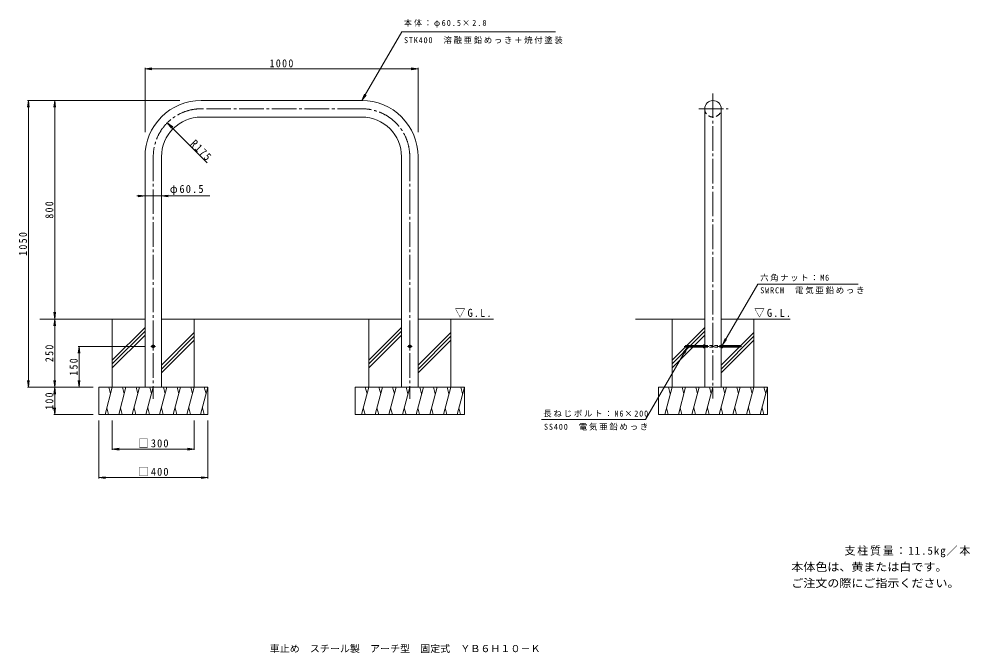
# Model space of a CAD drawing. Units: millimetres at full size, sheet at 1:10. Extents: x -1636 to 1847, y -1349 to 972.
import ezdxf
from ezdxf.enums import TextEntityAlignment as Align

# ---------------------------------------------------------------- set-up
doc = ezdxf.new("R2010")
doc.units = ezdxf.units.MM
doc.header["$LTSCALE"] = 10
for name, pattern in [('CHAIN2', [12, 9, -1, 1, -1]), ('DASHED1', [1.8, 1.2, -0.6]), ('DASHED2', [3, 2, -1])]:
    doc.linetypes.add(name, pattern=pattern)
for name, color, linetype, lineweight in [('C-0', 7, 'CHAIN2', 9), ('C-2', 3, 'Continuous', 9), ('C-4', 7, 'Continuous', 9), ('C-5', 7, 'Continuous', 9), ('C-6', 6, 'Continuous', 5), ('C-E', 6, 'Continuous', 5)]:
    doc.layers.add(name, color=color, linetype=linetype, lineweight=lineweight)
doc.layers.add('F-5_F-5ﾚｲﾔ', color=2, linetype='Continuous')
doc.layers.add('F-F_F-Fﾚｲﾔ', color=2, linetype='Continuous')
doc.styles.add('ＭＳ ゴシック', font='')
doc.styles.get('ＭＳ ゴシック').set_extended_font_data('MS Gothic')

msp = doc.modelspace()

# ---------------------------------------------------------------- linework, layer by layer
at = {"layer": 'C-0'}
for p, q in [((905.67, 699.74), (905.67, -417.54)), ((-379.96, 643.22), (-969.46, 643.22)), ((853.78, 643.22), (960.81, 643.22)), ((-1144.46, 468.22), (-1144.46, -418.43)), ((-204.96, 468.22), (-204.96, -418.43))]:
    msp.add_line(p, q, dxfattribs=at)
for centre, start, end in [((-969.46, 468.22), 89.99976, 180), ((-379.96, 468.22), 0, 90.00024)]:
    msp.add_arc(centre, 175, start, end, dxfattribs=at)
at = {"layer": 'C-2'}
for p, q in [((-379.96, 673.47), (-969.46, 673.47)), ((875.42, 643.22), (875.42, -103.92)), ((935.92, 643.22), (935.92, -103.92)), ((-379.96, 612.97), (-969.46, 612.97)), ((-1174.71, 468.22), (-1174.71, -126.53)), ((-1114.21, 468.22), (-1114.21, -126.53)), ((-235.21, 468.22), (-235.21, -126.53)), ((-174.71, 468.22), (-174.71, -126.53)), ((875.42, -376.53), (875.42, -103.92)), ((935.92, -376.53), (935.92, -103.92)), ((-1174.71, -126.53), (-1174.71, -376.53)), ((-1114.21, -126.53), (-1114.21, -376.53)), ((-235.21, -126.53), (-235.21, -376.53)), ((-174.71, -126.53), (-174.71, -376.53)), ((-1144.44, -232.28), (-1149.44, -229.39)), ((-1144.44, -220.78), (-1139.44, -223.66)), ((-1144.44, -232.28), (-1139.44, -229.39)), ((-1139.44, -223.66), (-1139.44, -229.39)), ((-204.98, -220.78), (-209.98, -223.66)), ((-209.98, -223.66), (-209.98, -229.39)), ((-204.98, -232.28), (-209.98, -229.39)), ((-204.98, -232.28), (-199.98, -229.39)), ((805.67, -224.07), (806.21, -223.53)), ((870.42, -228.98), (805.67, -228.98)), ((805.67, -228.98), (806.21, -229.53)), ((870.42, -223.53), (806.21, -223.53)), ((806.21, -223.53), (806.21, -229.53)), ((870.42, -229.53), (806.21, -229.53)), ((870.42, -222.22), (870.42, -230.83)), ((870.91, -220.78), (875.42, -220.78)), ((870.91, -223.66), (875.42, -223.66)), ((870.91, -229.39), (875.42, -229.39)), ((870.91, -232.28), (875.42, -232.28)), ((940.43, -220.78), (935.92, -220.78)), ((940.43, -223.66), (935.92, -223.66)), ((940.43, -229.39), (935.92, -229.39)), ((940.43, -232.28), (935.92, -232.28)), ((940.92, -222.22), (940.92, -230.83)), ((940.92, -223.53), (1005.13, -223.53)), ((940.92, -228.98), (1005.67, -228.98)), ((940.92, -229.53), (1005.13, -229.53)), ((1005.67, -224.07), (1005.13, -223.53)), ((1005.13, -223.53), (1005.13, -229.53)), ((1005.67, -228.98), (1005.13, -229.53))]:
    msp.add_line(p, q, dxfattribs=at)
at = {"layer": 'C-2', "color": 7, "linetype": 'CHAIN2'}
for p, q in [((-1153.46, -226.53), (-1135.79, -226.53)), ((-195.96, -226.53), (-213.63, -226.53)), ((800.67, -226.53), (1010.67, -226.53))]:
    msp.add_line(p, q, dxfattribs=at)
at = {"layer": 'C-2', "linetype": 'DASHED1'}
for p, q in [((875.42, -223.53), (935.92, -223.53)), ((875.42, -229.53), (935.92, -229.53))]:
    msp.add_line(p, q, dxfattribs=at)
at = {"layer": 'C-2'}
for points in [[(-1144.44, -220.78), (-1149.44, -223.66), (-1149.44, -229.39)], [(-204.98, -220.78), (-199.98, -223.66), (-199.98, -229.39)], [(870.42, -224.07), (805.67, -224.07), (805.67, -228.98)], [(940.92, -224.07), (1005.67, -224.07), (1005.67, -228.98)]]:
    msp.add_lwpolyline(points, dxfattribs=at)
for centre, radius in [((-1144.44, -226.53), 5), ((-1144.44, -226.53), 3), ((-204.98, -226.53), 5), ((-204.98, -226.53), 3)]:
    msp.add_circle(centre, radius, dxfattribs=at)
for centre, radius, start, end in [((-969.46, 468.22), 205.25, 89.99977, 180), ((-379.96, 468.22), 205.25, 0, 90.00023), ((905.67, 643.22), 30.25, 0, 180), ((-969.46, 468.22), 144.75, 89.9998, 180), ((-379.96, 468.22), 144.75, 0, 90.0002), ((872.79, -222.22), 2.37, 142.44278, 217.55722), ((879.02, -226.53), 8.6, 160.548, 199.452), ((872.79, -230.83), 2.37, 142.44278, 217.55722), ((938.55, -222.22), 2.37, 322.44278, 37.55722), ((932.32, -226.53), 8.6, 340.548, 19.452), ((938.55, -230.83), 2.37, 322.44278, 37.55722)]:
    msp.add_arc(centre, radius, start, end, dxfattribs=at)
at = {"layer": 'C-2', "linetype": 'DASHED2'}
msp.add_arc((905.67, 643.22), 30.25, 180.00047, 0.00047, dxfattribs=at)
at = {"layer": 'C-4'}
for p, q in [((-1174.71, 789.73), (-1149.92, 792.99)), ((-1174.71, 792.73), (-1174.71, 558.14)), ((-1174.71, 789.73), (-1149.92, 786.46)), ((-1174.71, 789.73), (-174.71, 789.73)), ((-174.71, 789.73), (-199.49, 792.99)), ((-174.71, 789.73), (-199.49, 786.46)), ((-174.71, 792.73), (-174.71, 558.14)), ((-1601.82, 673.47), (-1605.08, 648.69)), ((-1604.82, 673.47), (-1047.76, 673.47)), ((-1601.82, 673.47), (-1598.55, 648.69)), ((-1601.82, 673.47), (-1601.82, -376.53)), ((-1505.32, 673.47), (-1508.58, 648.69)), ((-1505.32, 673.47), (-1502.06, 648.69)), ((-1505.32, 673.47), (-1505.32, -126.53)), ((-1093.16, 592.01), (-1077.94, 572.17)), ((-937.1, 324.19), (-1205.17, 324.19)), ((-1174.71, 324.19), (-1199.49, 327.45)), ((-1174.71, 324.19), (-1199.49, 320.93)), ((-1114.21, 324.19), (-1089.42, 327.45)), ((-1114.21, 324.19), (-1089.42, 320.93)), ((-1174.71, 304.19), (-1174.71, 302.39)), ((-1114.21, 304.19), (-1114.21, 302.39)), ((-1505.32, -126.53), (-1508.58, -101.74)), ((-1505.32, -126.53), (-1502.06, -101.74)), ((-1505.32, -126.53), (-1508.58, -151.31)), ((-1505.32, -126.53), (-1505.32, -376.53)), ((-1505.32, -126.53), (-1502.06, -151.31)), ((-1416.21, -226.53), (-1419.47, -251.31)), ((-1419.21, -226.53), (-1173.46, -226.53)), ((-1416.21, -376.53), (-1416.21, -226.53)), ((-1416.21, -226.53), (-1412.94, -251.31)), ((-1601.82, -376.53), (-1605.08, -351.74)), ((-1604.82, -376.53), (-1364.46, -376.53)), ((-1601.82, -376.53), (-1598.55, -351.74)), ((-1505.32, -376.53), (-1508.58, -351.74)), ((-1505.32, -376.53), (-1508.58, -401.31)), ((-1505.32, -376.53), (-1502.06, -351.74)), ((-1505.32, -376.53), (-1505.32, -476.53)), ((-1505.32, -376.53), (-1502.06, -401.31)), ((-1416.21, -376.53), (-1419.47, -351.74)), ((-1416.21, -376.53), (-1412.94, -351.74)), ((-1505.32, -476.53), (-1508.58, -451.74)), ((-1505.32, -476.53), (-1502.06, -451.74)), ((-1508.32, -476.53), (-1364.46, -476.53)), ((-1344.46, -710.13), (-1344.46, -498.03)), ((-1294.46, -606.02), (-1294.46, -498.03)), ((-994.46, -606.02), (-994.46, -498.03)), ((-944.46, -710.13), (-944.46, -498.03)), ((-1294.46, -603.02), (-1269.67, -599.76)), ((-1294.46, -603.02), (-994.46, -603.02)), ((-1294.46, -603.02), (-1269.67, -606.28)), ((-994.46, -603.02), (-1019.24, -599.76)), ((-994.46, -603.02), (-1019.24, -606.28)), ((-1344.46, -707.13), (-1319.67, -703.87)), ((-1344.46, -707.13), (-944.46, -707.13)), ((-1344.46, -707.13), (-1319.67, -710.39)), ((-944.46, -707.13), (-969.24, -703.87)), ((-944.46, -707.13), (-969.24, -710.39))]:
    msp.add_line(p, q, dxfattribs=at)
msp.add_lwpolyline([(-946.71, 445.46), (-1093.16, 592.01), (-1073.33, 576.79)], dxfattribs=at)
at = {"layer": 'C-5'}
for p, q in [((-379.96, 673.47), (-234.52, 925.39)), ((-234.52, 925.39), (328.85, 925.4)), ((-379.96, 673.47), (-370.39, 696.57)), ((-379.96, 673.47), (-364.74, 693.31)), ((940.43, -220.78), (1069.94, 1.39)), ((1069.94, 1.39), (1437.11, 1.39)), ((940.43, -220.78), (950.1, -197.72)), ((940.43, -220.78), (955.73, -201.01)), ((812.25, -229.53), (659, -494.9)), ((812.25, -229.53), (797.03, -249.36)), ((812.25, -229.53), (802.68, -252.62)), ((277.12, -494.9), (659, -494.9))]:
    msp.add_line(p, q, dxfattribs=at)
at = {"layer": 'C-6'}
for p, q in [((-1174.71, -126.53), (-1560.33, -126.53)), ((-1114.21, -126.53), (-235.21, -126.53)), ((-174.71, -126.53), (101.71, -126.53))]:
    msp.add_line(p, q, dxfattribs=at)
at = {"layer": 'C-E'}
for p, q in [((-1294.46, -376.53), (-1294.46, -126.53)), ((-994.46, -376.53), (-994.46, -126.53)), ((-354.96, -376.53), (-354.96, -126.53)), ((-54.96, -376.53), (-54.96, -126.53)), ((621.46, -126.53), (875.42, -126.53)), ((755.67, -376.53), (755.67, -126.53)), ((935.92, -126.53), (1189.07, -126.53)), ((1055.67, -376.53), (1055.67, -126.53)), ((-1174.71, -156.97), (-1294.46, -276.72)), ((-1174.71, -171.11), (-1294.46, -290.86)), ((-235.21, -156.97), (-354.96, -276.72)), ((-235.21, -171.11), (-354.96, -290.86)), ((875.42, -156.97), (755.67, -276.72)), ((875.42, -171.11), (755.67, -290.86)), ((-1174.71, -185.25), (-1294.46, -305)), ((-994.46, -175.6), (-1114.21, -295.35)), ((-994.46, -189.74), (-1114.21, -309.49)), ((-994.46, -203.88), (-1114.21, -323.63)), ((-235.21, -185.25), (-354.96, -305)), ((-54.96, -175.6), (-174.71, -295.35)), ((-54.96, -189.74), (-174.71, -309.49)), ((-54.96, -203.88), (-174.71, -323.63)), ((875.42, -185.25), (755.67, -305)), ((1055.67, -175.6), (935.92, -295.35)), ((1055.67, -189.74), (935.92, -309.49)), ((1055.67, -203.88), (935.92, -323.63)), ((-1344.46, -376.53), (-944.46, -376.53)), ((-1344.46, -476.53), (-1344.46, -376.53)), ((-1294.46, -376.53), (-1321.25, -476.53)), ((-1307.51, -376.53), (-1300.98, -400.88)), ((-1244.46, -376.53), (-1271.25, -476.53)), ((-1257.51, -376.53), (-1250.98, -400.88)), ((-1194.46, -376.53), (-1221.25, -476.53)), ((-1207.51, -376.53), (-1200.98, -400.88)), ((-1144.46, -376.53), (-1171.25, -476.53)), ((-1157.51, -376.53), (-1150.98, -400.88)), ((-1094.46, -376.53), (-1121.25, -476.53)), ((-1107.51, -376.53), (-1100.98, -400.88)), ((-1044.46, -376.53), (-1071.25, -476.53)), ((-1057.51, -376.53), (-1050.98, -400.88)), ((-994.46, -376.53), (-1021.25, -476.53)), ((-1007.51, -376.53), (-1000.98, -400.88)), ((-944.46, -376.53), (-971.25, -476.53)), ((-957.51, -376.53), (-950.98, -400.88)), ((-944.46, -476.53), (-944.46, -376.53)), ((-404.96, -476.53), (-404.96, -376.53)), ((-4.96, -376.53), (-404.96, -376.53)), ((-354.96, -376.53), (-381.75, -476.53)), ((-368.01, -376.53), (-361.48, -400.88)), ((-304.96, -376.53), (-331.75, -476.53)), ((-318.01, -376.53), (-311.48, -400.88)), ((-254.96, -376.53), (-281.75, -476.53)), ((-268.01, -376.53), (-261.48, -400.88)), ((-204.96, -376.53), (-231.75, -476.53)), ((-218.01, -376.53), (-211.48, -400.88)), ((-154.96, -376.53), (-181.75, -476.53)), ((-168.01, -376.53), (-161.48, -400.88)), ((-104.96, -376.53), (-131.75, -476.53)), ((-118.01, -376.53), (-111.48, -400.88)), ((-54.96, -376.53), (-81.75, -476.53)), ((-68.01, -376.53), (-61.48, -400.88)), ((-4.96, -376.53), (-31.75, -476.53)), ((-18.01, -376.53), (-11.48, -400.88)), ((-4.96, -476.53), (-4.96, -376.53)), ((705.67, -476.53), (705.67, -376.53)), ((705.67, -376.53), (1105.67, -376.53)), ((755.67, -376.53), (728.88, -476.53)), ((742.62, -376.53), (749.15, -400.88)), ((805.67, -376.53), (778.88, -476.53)), ((792.62, -376.53), (799.15, -400.88)), ((828.88, -476.53), (855.67, -376.53)), ((849.15, -400.88), (842.62, -376.53)), ((878.88, -476.53), (905.67, -376.53)), ((899.15, -400.88), (892.62, -376.53)), ((928.88, -476.53), (955.67, -376.53)), ((949.15, -400.88), (942.62, -376.53)), ((1005.67, -376.53), (978.88, -476.53)), ((992.62, -376.53), (999.15, -400.88)), ((1055.67, -376.53), (1028.88, -476.53)), ((1042.62, -376.53), (1049.15, -400.88)), ((1105.67, -376.53), (1078.88, -476.53)), ((1092.62, -376.53), (1099.15, -400.88)), ((1105.67, -476.53), (1105.67, -376.53)), ((-1308.2, -476.53), (-1314.73, -452.18)), ((-1258.2, -476.53), (-1264.73, -452.18)), ((-1208.2, -476.53), (-1214.73, -452.18)), ((-1158.2, -476.53), (-1164.73, -452.18)), ((-1108.2, -476.53), (-1114.73, -452.18)), ((-1058.2, -476.53), (-1064.73, -452.18)), ((-1008.2, -476.53), (-1014.73, -452.18)), ((-958.2, -476.53), (-964.73, -452.18)), ((-368.7, -476.53), (-375.23, -452.18)), ((-318.7, -476.53), (-325.23, -452.18)), ((-268.7, -476.53), (-275.23, -452.18)), ((-218.7, -476.53), (-225.23, -452.18)), ((-168.7, -476.53), (-175.23, -452.18)), ((-118.7, -476.53), (-125.23, -452.18)), ((-68.7, -476.53), (-75.23, -452.18)), ((-18.7, -476.53), (-25.23, -452.18)), ((741.93, -476.53), (735.4, -452.18)), ((791.93, -476.53), (785.4, -452.18)), ((841.93, -476.53), (835.4, -452.18)), ((891.93, -476.53), (885.4, -452.18)), ((941.93, -476.53), (935.4, -452.18)), ((991.93, -476.53), (985.4, -452.18)), ((1041.93, -476.53), (1035.4, -452.18)), ((1091.93, -476.53), (1085.4, -452.18)), ((-1344.46, -476.53), (-944.46, -476.53)), ((-4.96, -476.53), (-404.96, -476.53)), ((705.67, -476.53), (1105.67, -476.53))]:
    msp.add_line(p, q, dxfattribs=at)

# ---------------------------------------------------------------- texts
at = {"layer": 'C-4', "color": 2, "char_height": 29.33, "attachment_point": 7, "style": 'ＭＳ ゴシック'}
for s, insert in [('\\T1.28;\\W0.9;1000', (-718.46, 794.73)), ('\\T1.22;\\W0.95;φ60.5', (-1083.75, 327.19)), ('\\T1.21;\\W0.95;□300', (-1199.46, -597.02)), ('\\T1.21;\\W0.95;□400', (-1199.46, -701.13))]:
    msp.add_mtext(s, dxfattribs=dict(at, insert=insert))
for s, insert, rotation in [('\\T1.28;\\W0.9;R175', (-1011.39, 512.25), 315), ('\\T1.27;\\W0.9;800', (-1510.32, 240.97), 90), ('\\T1.28;\\W0.9;1050', (-1606.82, 104.72), 90), ('\\T1.27;\\W0.9;250', (-1510.32, -284.03), 90), ('\\T1.27;\\W0.9;150', (-1421.21, -334.03), 90), ('\\T1.27;\\W0.9;100', (-1510.32, -459.03), 90)]:
    msp.add_mtext(s, dxfattribs=dict(at, insert=insert, rotation=rotation))
at = {"layer": 'C-5', "char_height": 21.99, "attachment_point": 7, "style": 'ＭＳ ゴシック'}
for s, insert in [('\\T1.25;\\W0.95;本体：φ60.5×2.8', (-226.15, 940.79)), ('\\T1.2;STK400\u3000溶融亜鉛めっき＋焼付塗装', (-226.15, 881.05)), ('\\T1.19;六角ナット：M6', (1078.73, 11.26)), ('\\T1.21;SWRCH\u3000電気亜鉛めっき', (1078.73, -35.07)), ('\\T1.21;長ねじボルト：M6×200', (284.14, -486.15)), ('\\T1.21;SS400\u3000電気亜鉛めっき', (286.64, -534.75))]:
    msp.add_mtext(s, dxfattribs=dict(at, insert=insert))
at = {"layer": 'C-5', "color": 2, "char_height": 29.33, "attachment_point": 7, "style": 'ＭＳ ゴシック'}
for insert in [(-39.77, -121.3), (1056.9, -121.3)]:
    msp.add_mtext('\\T1.22;\\W0.95;▽G.L.', dxfattribs=dict(at, insert=insert))
at = {"layer": 'F-5_F-5ﾚｲﾔ', "style": 'ＭＳ ゴシック', "width": 1.1}
for s, p in [('本体色は、黄または白です。', (1192.64, -1057.84)), ('ご注文の際にご指示ください。', (1192.64, -1117.31))]:
    msp.add_text(s, height=29.33, dxfattribs=at).set_placement(p, align=Align.BOTTOM_LEFT)
at = {"layer": 'F-5_F-5ﾚｲﾔ', "insert": (1387.34, -999.01), "char_height": 29.33, "attachment_point": 7, "style": 'ＭＳ ゴシック'}
msp.add_mtext('\\T1.17;支柱質量：11.5kg／本', dxfattribs=at)
at = {"layer": 'F-F_F-Fﾚｲﾔ', "style": 'ＭＳ ゴシック', "width": 1.05}
msp.add_text('車止め\u3000スチール製\u3000アーチ型\u3000固定式\u3000ＹＢ６Ｈ１０－Ｋ', height=25.66, dxfattribs=at).set_placement((-718.12, -1353.94), align=Align.BOTTOM_LEFT)

doc.saveas('drawing.dxf')
